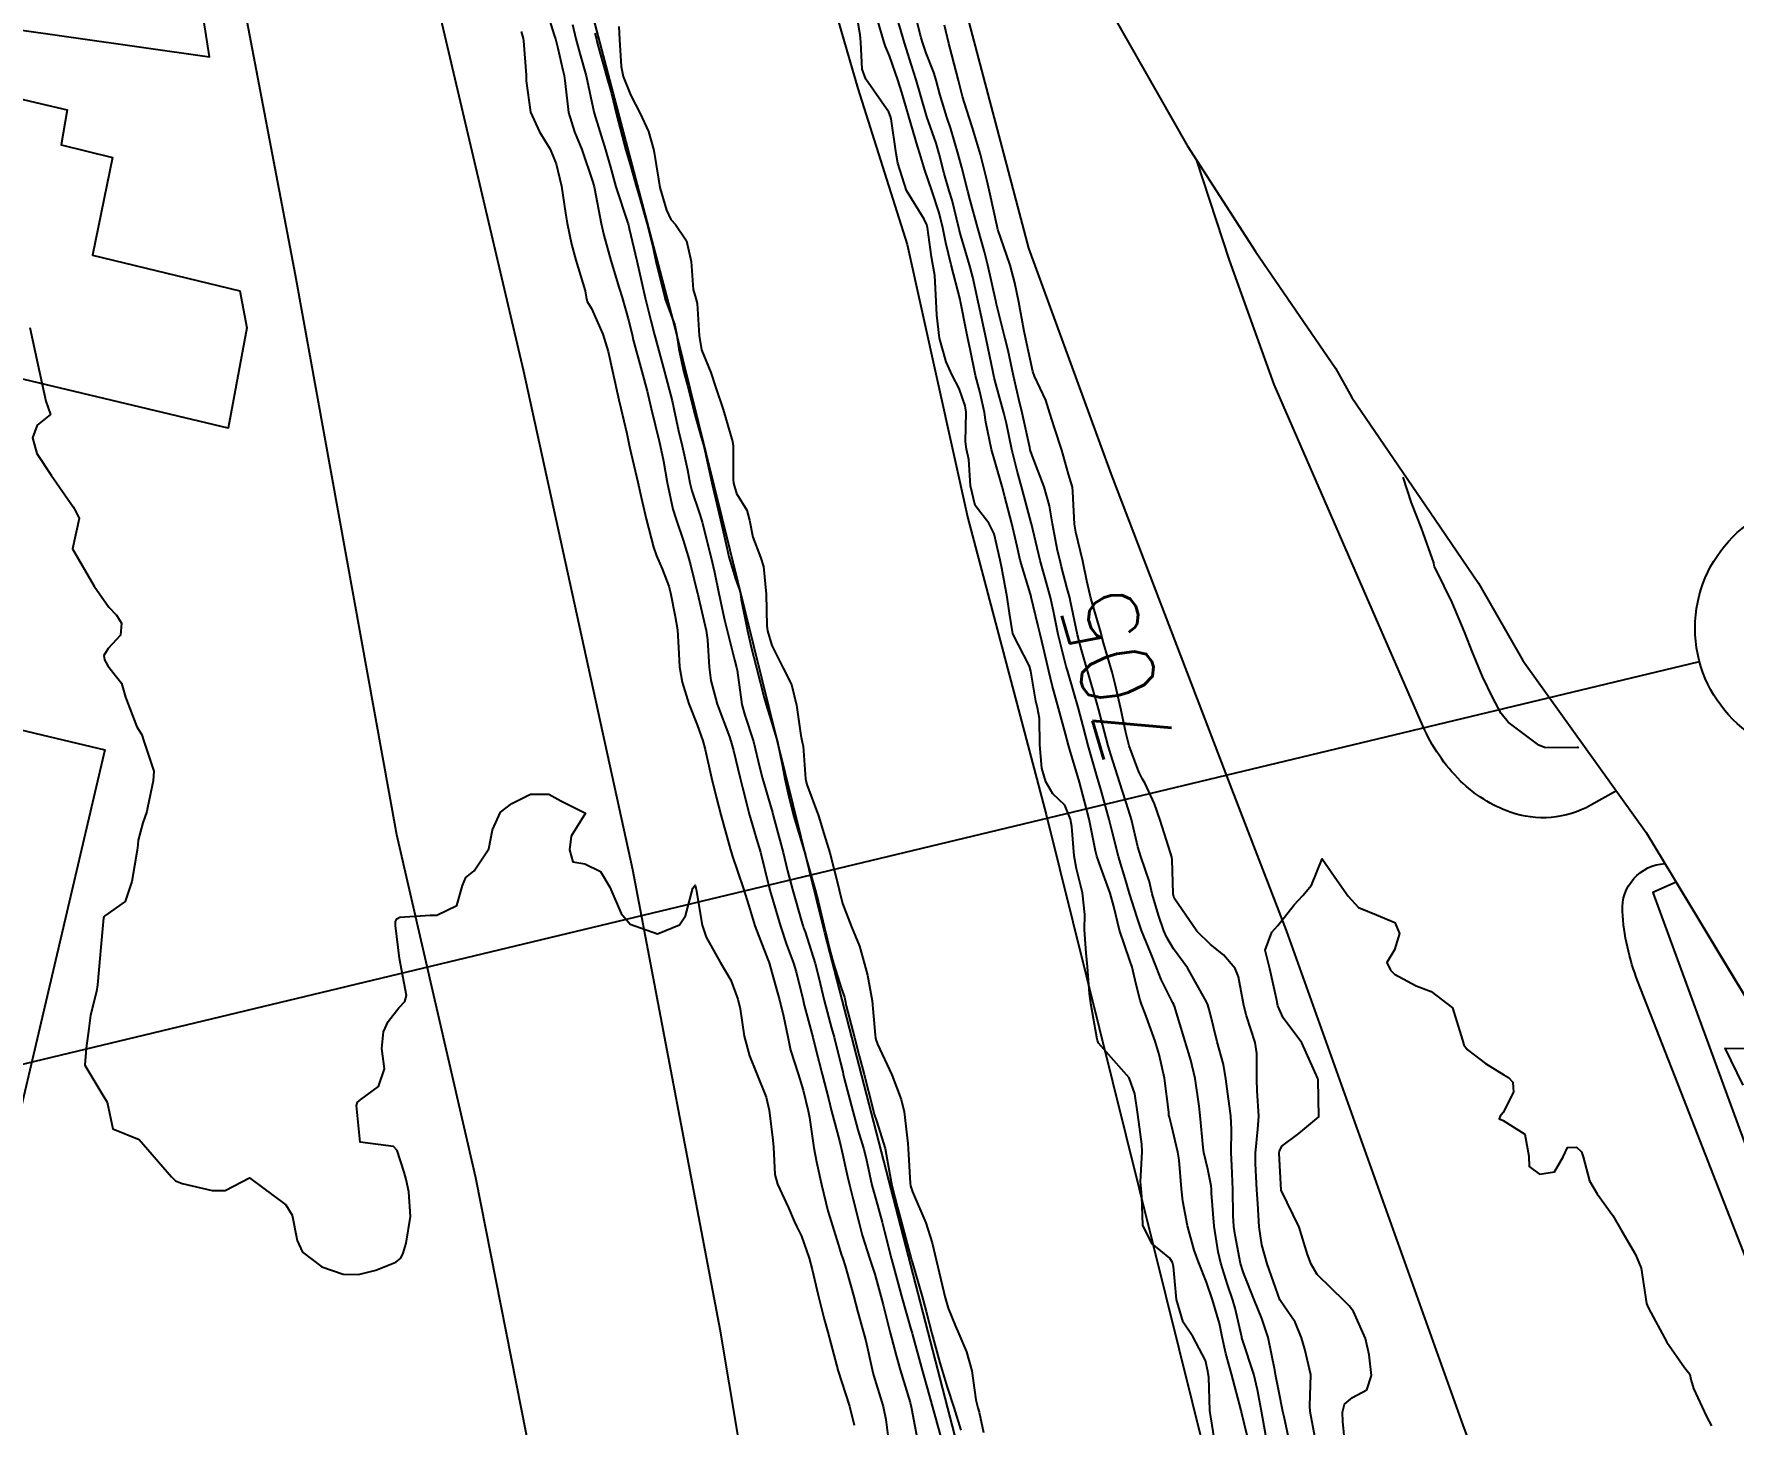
# Model space of a CAD drawing. Header units: metres. Extents: x 298520 to 308411, y 7433745 to 7450750.
# Drawn here: x 307742.2 to 307834.4, y 7434588.2 to 7434663.6 of the extents above; entities that cross this region are included whole.
import ezdxf
from ezdxf.enums import TextEntityAlignment as Align

# ---------------------------------------------------------------- set-up
doc = ezdxf.new("R2010")
doc.units = ezdxf.units.M
doc.header["$LTSCALE"] = 10
doc.linetypes.add('CONTINUO', pattern=[0])
for name, color, linetype in [('Area', 45, 'Continuous'), ('Cotas', 45, 'Continuous'), ('Curvas de Nivel 1m', 11, 'Continuous'), ('Curvas de Nivel 5m', 15, 'Continuous'), ('Edificações', 30, 'Continuous'), ('Hidrografia', 140, 'Continuous'), ('TEXTO', 45, 'Continuous'), ('Vias Primárias', 230, 'Continuous')]:
    doc.layers.add(name, color=color, linetype=linetype)
doc.styles.add('Style-STANDARD', font='STANDARD.shx')

msp = doc.modelspace()

# ---------------------------------------------------------------- linework, layer by layer
at = {"layer": 'Area'}
msp.add_polyline3d([(307799.3, 7434667.194, 706.009), (307804.767, 7434657.56, 706.069), (307808.474, 7434651.795, 705.889), (307812.828, 7434645.468, 705.589), (307813.71, 7434643.874, 705.739), (307818.237, 7434637.264, 705.548), (307820.586, 7434633.803, 705.799), (307822.991, 7434629.617, 705.859), (307829.685, 7434620.273, 705.959), (307835.851, 7434610.084, 705.909)], dxfattribs=at)
at = {"layer": 'Curvas de Nivel 1m', "flags": 128}
for points, elevation in [([(307769.866, 7434665.358), (307770.432, 7434663.544), (307770.493, 7434663.351), (307770.618, 7434662.842), (307770.894, 7434661.634), (307770.961, 7434661.345), (307771.029, 7434660.911), (307771.194, 7434659.341), (307771.527, 7434658.3), (307771.925, 7434657.329), (307772.527, 7434655.565), (307772.596, 7434655.319), (307772.619, 7434655.222), (307772.978, 7434653.315), (307773.122, 7434652.689), (307773.507, 7434651.31), (307773.955, 7434649.81), (307774.114, 7434649.303), (307774.441, 7434648.147), (307774.648, 7434647.298), (307774.718, 7434647.008), (307775.175, 7434645.292), (307775.462, 7434644.22), (307775.694, 7434643.287), (307776.13, 7434641.517), (307776.184, 7434641.282), (307776.35, 7434640.426), (307776.558, 7434639.277), (307776.872, 7434637.825), (307777.04, 7434637.269), (307777.421, 7434636.138), (307777.689, 7434635.259), (307777.82, 7434634.798), (307778.203, 7434633.251), (307778.214, 7434633.203), (307778.261, 7434633.02), (307778.665, 7434631.246), (307778.746, 7434630.734), (307778.835, 7434629.244), (307778.919, 7434628.53), (307779.266, 7434627.239), (307779.933, 7434625.465), (307780.02, 7434625.231), (307780.158, 7434624.719), (307780.523, 7434623.226), (307780.642, 7434622.721), (307781.023, 7434621.221), (307781.412, 7434619.908), (307781.614, 7434619.215), (307782.075, 7434617.373), (307782.104, 7434617.24), (307782.11, 7434617.209), (307782.128, 7434617.153), (307782.699, 7434615.2), (307783.035, 7434614.197), (307783.41, 7434613.189), (307783.555, 7434612.724), (307783.935, 7434611.181), (307783.999, 7434610.917), (307784.464, 7434609.175), (307784.629, 7434608.511), (307784.966, 7434607.17), (307785.321, 7434605.777), (307785.481, 7434605.164), (307785.907, 7434603.541), (307785.987, 7434603.242), (307786.006, 7434603.158), (307786.338, 7434601.604), (307786.444, 7434601.152), (307786.654, 7434600.365), (307786.949, 7434599.144), (307787.14, 7434598.435), (307787.56, 7434597.134), (307787.821, 7434596.306), (307788.154, 7434595.126), (307788.28, 7434594.643), (307788.666, 7434593.121), (307788.984, 7434591.905), (307789.199, 7434591.116), (307789.736, 7434589.341), (307789.803, 7434589.109), (307789.824, 7434589.018), (307790.181, 7434587.105)], 704), ([(307806.239, 7434587.433), (307805.999, 7434588.916), (307805.947, 7434590.73), (307805.914, 7434590.918), (307805.889, 7434591.043), (307805.77, 7434591.63), (307805.086, 7434592.927), (307804.566, 7434593.708), (307804.192, 7434594.936), (307804.036, 7434596.732), (307803.981, 7434596.939), (307803.835, 7434597.18), (307802.855, 7434597.967), (307802.37, 7434598.962), (307802.32, 7434600.52), (307802.271, 7434600.964), (307802.251, 7434601.329), (307802.337, 7434602.963), (307802.308, 7434603.365), (307802.095, 7434604.967), (307801.94, 7434606.101), (307801.619, 7434606.973), (307799.972, 7434608.853), (307799.912, 7434608.991), (307799.894, 7434609.071), (307799.551, 7434610.995), (307799.471, 7434611.532), (307799.363, 7434612.997), (307799.289, 7434613.739), (307799.21, 7434614.998), (307799.22, 7434615.834), (307799.089, 7434617), (307798.775, 7434618.314), (307798.639, 7434619.005), (307798.515, 7434620.608), (307798.452, 7434621.007), (307798.13, 7434621.764), (307797.487, 7434622.371), (307797.11, 7434623.025), (307796.883, 7434623.761), (307796.778, 7434625.031), (307796.757, 7434626.459), (307796.649, 7434627.033), (307796.564, 7434627.402), (307796.297, 7434629.039), (307796.217, 7434629.3), (307795.323, 7434631.049), (307795.135, 7434632.17), (307795.013, 7434633.052), (307794.714, 7434634.62), (307794.635, 7434635.056), (307794.304, 7434636.489), (307794.02, 7434637.064), (307793.265, 7434638.019), (307793.022, 7434639.08), (307792.927, 7434640.508), (307792.794, 7434641.084), (307792.748, 7434641.466), (307792.779, 7434643.084), (307792.732, 7434643.43), (307792.396, 7434644.374), (307792.023, 7434645.094), (307791.699, 7434645.812), (307791.336, 7434647.101), (307791.196, 7434648.352), (307791.153, 7434649.103), (307791.077, 7434650.501), (307790.976, 7434651.103), (307790.893, 7434651.51), (307790.689, 7434653.107), (307790.653, 7434653.257), (307790.507, 7434653.555), (307789.54, 7434655.12), (307789.075, 7434656.595), (307788.98, 7434657.126), (307788.704, 7434658.996), (307788.675, 7434659.129), (307788.577, 7434659.371), (307787.336, 7434661.149), (307787.144, 7434661.688), (307787.066, 7434663.153), (307787.026, 7434663.553), (307786.764, 7434665.158)], 701), ([(307809.042, 7434587.554), (307808.803, 7434588.879), (307808.595, 7434590.036), (307808.393, 7434590.884), (307807.782, 7434592.754), (307807.749, 7434592.857), (307807.738, 7434592.891), (307807.376, 7434594.474), (307807.256, 7434594.898), (307806.972, 7434595.746), (307806.597, 7434596.909), (307806.452, 7434597.524), (307806.239, 7434598.914), (307806.097, 7434600.699), (307806.094, 7434600.917), (307806.075, 7434601.108), (307805.894, 7434602.013), (307805.687, 7434602.922), (307805.646, 7434603.182), (307805.473, 7434604.925), (307805.425, 7434605.431), (307805.21, 7434606.927), (307804.974, 7434607.919), (307804.667, 7434608.933), (307804.08, 7434610.861), (307804.051, 7434610.94), (307804.004, 7434611.035), (307803.364, 7434612.298), (307803.109, 7434612.954), (307802.799, 7434613.727), (307802.292, 7434614.966), (307802.053, 7434615.668), (307801.653, 7434616.974), (307801.458, 7434617.597), (307801.049, 7434618.98), (307800.687, 7434620.412), (307800.541, 7434620.986), (307800.137, 7434622.425), (307799.98, 7434622.992), (307799.915, 7434623.222), (307799.409, 7434624.998), (307799.136, 7434626.042), (307798.88, 7434627.003), (307798.339, 7434628.881), (307798.297, 7434629.009), (307798.217, 7434629.281), (307797.767, 7434631.017), (307797.512, 7434632.278), (307797.351, 7434633.024), (307797.121, 7434633.877), (307796.802, 7434635.032), (307796.326, 7434637.026), (307796.313, 7434637.082), (307795.784, 7434639.045), (307795.564, 7434639.828), (307795.255, 7434641.051), (307794.967, 7434642.464), (307794.832, 7434643.056), (307794.399, 7434644.628), (307794.302, 7434644.961), (307794.277, 7434645.062), (307794.24, 7434645.228), (307793.863, 7434647.069), (307793.613, 7434648.241), (307793.43, 7434649.075), (307793.135, 7434650.411), (307792.966, 7434651.075), (307792.499, 7434652.672), (307792.409, 7434652.989), (307792.387, 7434653.082), (307792.017, 7434654.587), (307791.868, 7434655.09), (307791.596, 7434656.036), (307791.323, 7434657.098), (307791.147, 7434657.689), (307790.652, 7434659.109), (307790.577, 7434659.357), (307790.062, 7434661.115), (307789.816, 7434661.913), (307789.436, 7434663.122), (307788.921, 7434664.846)], 703), ([(307810.406, 7434586.863), (307810.03, 7434588.567), (307809.966, 7434588.868), (307809.749, 7434589.971), (307809.57, 7434590.872), (307809.529, 7434591.109), (307809.164, 7434592.876), (307808.818, 7434593.905), (307808.433, 7434594.884), (307807.825, 7434596.39), (307807.667, 7434596.892), (307807.371, 7434598.42), (307807.301, 7434598.898), (307807.265, 7434599.496), (307807.257, 7434600.899), (307807.198, 7434602.203), (307807.159, 7434602.901), (307807.172, 7434604.157), (307807.144, 7434604.902), (307807.023, 7434605.817), (307806.881, 7434606.906), (307806.749, 7434607.697), (307806.404, 7434608.914), (307805.997, 7434610.538), (307805.897, 7434610.921), (307805.832, 7434611.095), (307804.788, 7434612.932), (307804.033, 7434613.958), (307803.667, 7434614.574), (307803.513, 7434614.948), (307803.216, 7434615.792), (307802.88, 7434616.958), (307802.725, 7434617.606), (307802.267, 7434618.967), (307802.101, 7434619.495), (307801.746, 7434620.974), (307801.596, 7434621.508), (307801.12, 7434622.98), (307800.633, 7434624.51), (307800.491, 7434624.987), (307800.18, 7434626.154), (307799.963, 7434626.992), (307799.879, 7434627.31), (307799.393, 7434628.998), (307799.036, 7434630.196), (307798.827, 7434631.004), (307798.45, 7434632.819), (307798.403, 7434633.009), (307798.268, 7434633.509), (307797.959, 7434634.694), (307797.874, 7434635.016), (307797.74, 7434635.57), (307797.467, 7434637.023), (307797.303, 7434638.005), (307797.013, 7434639.03), (307796.358, 7434640.74), (307796.262, 7434641.041), (307796.236, 7434641.169), (307795.816, 7434643.046), (307795.641, 7434643.797), (307795.346, 7434645.051), (307795.054, 7434646.423), (307794.906, 7434647.055), (307794.451, 7434648.865), (307794.413, 7434649.021), (307794.405, 7434649.061), (307794.389, 7434649.125), (307793.96, 7434651.065), (307793.772, 7434651.785), (307793.417, 7434653.071), (307793.002, 7434654.592), (307792.875, 7434655.076), (307792.542, 7434656.367), (307792.354, 7434657.083), (307791.942, 7434658.465), (307791.74, 7434659.092), (307791.358, 7434660.332), (307791.156, 7434661.102), (307791.027, 7434661.523), (307790.617, 7434662.565), (307790.427, 7434663.112), (307790.344, 7434663.395), (307789.908, 7434665.117)], 704), ([(307771.411, 7434664.119), (307771.604, 7434663.335), (307771.821, 7434662.538), (307772.154, 7434661.327), (307772.574, 7434659.379), (307772.586, 7434659.32), (307772.588, 7434659.304), (307773.212, 7434657.313), (307773.475, 7434656.375), (307773.773, 7434655.307), (307774.404, 7434653.401), (307774.434, 7434653.301), (307774.5, 7434653.046), (307774.902, 7434651.296), (307775.031, 7434650.738), (307775.361, 7434649.291), (307775.674, 7434648.054), (307775.868, 7434647.286), (307776.403, 7434645.28), (307776.819, 7434643.705), (307776.923, 7434643.272), (307777.177, 7434642.074), (307777.367, 7434641.265), (307777.653, 7434639.951), (307777.785, 7434639.258), (307777.891, 7434638.819), (307778.316, 7434637.583), (307778.413, 7434637.249), (307778.453, 7434637.107), (307778.918, 7434635.244), (307779.118, 7434634.398), (307779.367, 7434633.239), (307779.675, 7434631.809), (307779.816, 7434631.234), (307780.219, 7434629.638), (307780.323, 7434629.229), (307780.35, 7434629.09), (307780.609, 7434627.226), (307780.764, 7434626.644), (307781.238, 7434625.219), (307781.591, 7434623.773), (307781.727, 7434623.214), (307782.129, 7434621.843), (307782.271, 7434621.354), (307782.31, 7434621.207), (307782.388, 7434620.937), (307782.855, 7434619.199), (307783.094, 7434618.206), (307783.358, 7434617.191), (307783.886, 7434615.342), (307783.933, 7434615.182), (307783.961, 7434615.1), (307784.04, 7434614.884), (307784.579, 7434613.174), (307784.787, 7434612.4), (307785.082, 7434611.169), (307785.477, 7434609.669), (307785.613, 7434609.164), (307785.959, 7434607.779), (307786.081, 7434607.285), (307786.111, 7434607.158), (307786.17, 7434606.937), (307786.629, 7434605.149), (307786.909, 7434604.141), (307787.205, 7434603.14), (307787.347, 7434602.587), (307787.668, 7434601.133), (307787.872, 7434600.373), (307788.222, 7434599.126), (307788.354, 7434598.619), (307788.733, 7434597.121), (307789.065, 7434595.867), (307789.274, 7434595.115), (307789.785, 7434593.322), (307789.847, 7434593.109), (307789.869, 7434593.022), (307790.403, 7434591.104), (307790.647, 7434590.203), (307790.951, 7434589.098), (307791.417, 7434587.392)], 703), ([(307772.626, 7434663.648), (307772.714, 7434663.319), (307772.748, 7434663.192), (307773.269, 7434661.313), (307773.527, 7434660.372), (307773.79, 7434659.308), (307774.221, 7434657.639), (307774.318, 7434657.302), (307774.541, 7434656.525), (307774.898, 7434655.296), (307775.055, 7434654.757), (307775.474, 7434653.29), (307775.79, 7434651.986), (307775.946, 7434651.285), (307776.426, 7434649.308), (307776.431, 7434649.28), (307776.452, 7434649.221), (307776.975, 7434647.809), (307777.076, 7434647.27), (307777.187, 7434646.503), (307777.466, 7434645.264), (307777.658, 7434644.523), (307777.981, 7434643.256), (307778.063, 7434642.938), (307778.369, 7434641.862), (307778.552, 7434641.248), (307778.608, 7434640.999), (307778.972, 7434639.244), (307779.171, 7434638.395), (307779.449, 7434637.239), (307779.787, 7434635.739), (307779.909, 7434635.234), (307780.271, 7434634.033), (307780.488, 7434633.449), (307780.528, 7434633.227), (307780.564, 7434632.923), (307780.917, 7434631.223), (307781.119, 7434630.332), (307781.399, 7434629.218), (307781.826, 7434627.585), (307781.927, 7434627.213), (307782.181, 7434626.384), (307782.541, 7434625.204), (307782.819, 7434623.87), (307782.939, 7434623.198), (307783.153, 7434622.215), (307783.419, 7434621.191), (307783.992, 7434619.284), (307784.021, 7434619.181), (307784.037, 7434619.125), (307784.09, 7434618.933), (307784.59, 7434617.175), (307784.76, 7434616.476), (307785.068, 7434615.17), (307785.423, 7434613.772), (307785.589, 7434613.164), (307786.009, 7434611.798), (307786.181, 7434611.334), (307786.222, 7434611.157), (307786.277, 7434610.878), (307786.731, 7434609.149), (307786.984, 7434608.166), (307787.242, 7434607.141), (307787.693, 7434605.367), (307787.753, 7434605.133), (307787.791, 7434605.002), (307787.918, 7434604.626), (307788.388, 7434603.125), (307788.503, 7434602.518), (307788.755, 7434601.121), (307789.055, 7434599.928), (307789.279, 7434599.116), (307789.805, 7434597.139), (307789.811, 7434597.11), (307789.832, 7434597.042), (307790.394, 7434595.104), (307790.606, 7434594.291), (307790.916, 7434593.099), (307791.359, 7434591.502), (307791.476, 7434591.093), (307791.749, 7434590.188), (307792.118, 7434589.084), (307792.488, 7434587.846)], 702), ([(307773.925, 7434664.012), (307773.965, 7434663.307), (307774.068, 7434661.846), (307774.176, 7434661.304), (307774.587, 7434660.264), (307775.088, 7434659.295), (307775.536, 7434658.317), (307775.835, 7434657.287), (307776.079, 7434655.735), (307776.161, 7434655.284), (307776.511, 7434654.042), (307776.762, 7434653.533), (307777.015, 7434653.272), (307777.612, 7434652.381), (307777.858, 7434651.259), (307777.972, 7434649.745), (307778.119, 7434649.255), (307778.177, 7434648.981), (307778.296, 7434647.252), (307778.421, 7434646.47), (307778.922, 7434645.245), (307779.185, 7434644.452), (307779.599, 7434643.238), (307780.099, 7434641.499), (307780.132, 7434641.232), (307780.13, 7434639.438), (307780.153, 7434639.232), (307780.327, 7434638.67), (307780.873, 7434637.776), (307781.029, 7434637.219), (307781.206, 7434636.309), (307781.629, 7434635.21), (307781.78, 7434634.71), (307781.927, 7434633.213), (307781.966, 7434631.493), (307782.004, 7434631.212), (307782.231, 7434630.423), (307782.854, 7434629.2), (307783.31, 7434628.3), (307783.581, 7434627.189), (307783.808, 7434625.545), (307783.89, 7434625.184), (307783.933, 7434624.955), (307784.07, 7434623.181), (307784.078, 7434623.117), (307784.14, 7434622.884), (307784.768, 7434621.174), (307785.065, 7434620.214), (307785.382, 7434619.167), (307785.844, 7434617.394), (307785.894, 7434617.162), (307786.062, 7434616.425), (307786.563, 7434615.152), (307786.999, 7434614.112), (307787.27, 7434613.141), (307787.422, 7434612.544), (307787.681, 7434611.135), (307787.835, 7434609.272), (307787.859, 7434609.132), (307787.884, 7434609.043), (307787.969, 7434608.785), (307788.751, 7434607.122), (307789.26, 7434605.79), (307789.422, 7434605.115), (307789.61, 7434603.409), (307789.632, 7434603.113), (307789.745, 7434601.251), (307789.764, 7434601.111), (307789.878, 7434600.783), (307790.601, 7434599.103), (307790.931, 7434598.011), (307791.155, 7434597.097), (307791.571, 7434595.328), (307791.621, 7434595.092), (307791.797, 7434594.464), (307792.196, 7434593.493), (307792.38, 7434593.081), (307792.804, 7434592.106), (307793.085, 7434591.07), (307793.306, 7434589.5), (307793.42, 7434589.065), (307793.483, 7434588.816), (307793.719, 7434587.713)], 701), ([(307808.193, 7434586.885), (307807.732, 7434588.822), (307807.719, 7434588.876), (307807.711, 7434588.913), (307807.179, 7434590.899), (307806.869, 7434591.999), (307806.677, 7434592.907), (307806.521, 7434593.64), (307806.153, 7434594.915), (307805.817, 7434595.869), (307805.403, 7434596.924), (307805.153, 7434597.614), (307804.795, 7434598.931), (307804.536, 7434600.27), (307804.463, 7434600.934), (307804.333, 7434602.501), (307804.26, 7434602.936), (307803.918, 7434604.404), (307803.808, 7434604.828), (307803.788, 7434604.942), (307803.773, 7434605.095), (307803.544, 7434606.946), (307803.255, 7434608.239), (307803.032, 7434608.954), (307802.497, 7434610.461), (307802.3, 7434610.966), (307802.226, 7434611.188), (307802.014, 7434612.037), (307801.786, 7434612.972), (307801.668, 7434613.332), (307801.111, 7434614.979), (307800.792, 7434616.253), (307800.592, 7434616.985), (307800.087, 7434618.382), (307799.871, 7434618.992), (307799.806, 7434619.284), (307799.454, 7434620.997), (307799.23, 7434621.901), (307798.927, 7434623.002), (307798.407, 7434624.761), (307798.336, 7434625.008), (307798.172, 7434625.635), (307797.786, 7434627.016), (307797.448, 7434628.264), (307797.276, 7434629.024), (307796.978, 7434630.283), (307796.792, 7434631.032), (307796.69, 7434631.476), (307796.314, 7434633.039), (307796.303, 7434633.079), (307796.265, 7434633.203), (307795.719, 7434635.046), (307795.544, 7434635.798), (307795.267, 7434637.05), (307794.887, 7434638.495), (307794.731, 7434639.056), (307794.352, 7434640.364), (307794.152, 7434641.063), (307793.855, 7434642.545), (307793.774, 7434643.069), (307793.518, 7434644.197), (307793.294, 7434645.077), (307792.994, 7434646.512), (307792.875, 7434647.083), (307792.802, 7434647.45), (307792.478, 7434649.09), (307792.455, 7434649.205), (307791.966, 7434651.088), (307791.676, 7434652.274), (307791.518, 7434653.095), (307791.317, 7434653.904), (307790.91, 7434655.104), (307790.54, 7434656.216), (307790.272, 7434657.113), (307790.149, 7434657.522), (307789.675, 7434659.119), (307789.29, 7434660.425), (307789.082, 7434661.125), (307788.616, 7434662.428), (307788.409, 7434662.921), (307788.336, 7434663.134), (307787.948, 7434664.452)], 702), ([(307741.979, 7434647.687), (307742.403, 7434645.68), (307742.841, 7434643.675), (307743.094, 7434642.954), (307742.37, 7434642.372), (307742.112, 7434641.684), (307742.35, 7434640.846), (307743.12, 7434639.672), (307744.316, 7434637.956), (307744.486, 7434637.658), (307744.641, 7434637.323), (307744.283, 7434635.66), (307745.465, 7434633.648), (307746.252, 7434632.512), (307746.68, 7434632.066), (307746.952, 7434631.629), (307746.883, 7434630.981), (307746.222, 7434630.269), (307745.979, 7434629.88), (307746.023, 7434629.642), (307746.21, 7434629.313), (307746.951, 7434628.379), (307747.167, 7434627.625), (307747.77, 7434626.015), (307748.028, 7434625.612), (307748.069, 7434625.518), (307748.159, 7434625.228), (307748.696, 7434623.604), (307748.66, 7434623.082), (307748.355, 7434621.608), (307748.316, 7434621.412), (307748.111, 7434620.807), (307747.852, 7434619.858), (307747.833, 7434619.614), (307747.795, 7434619.319), (307747.511, 7434617.618), (307747.149, 7434616.531), (307746.045, 7434615.764), (307745.985, 7434615.699), (307745.973, 7434615.641), (307745.804, 7434613.863), (307745.78, 7434613.642), (307745.635, 7434612.015), (307745.581, 7434611.644), (307745.264, 7434610.367), (307745.166, 7434609.648), (307745.032, 7434608.579), (307744.951, 7434607.65), (307745.929, 7434606.032), (307746.173, 7434605.636), (307746.48, 7434604.203), (307747.903, 7434603.61), (307749.658, 7434601.592), (307749.88, 7434601.384), (307750.232, 7434601.23), (307751.872, 7434600.845), (307752.574, 7434600.852), (307753.883, 7434601.54), (307755.861, 7434600.075), (307756.213, 7434599.515), (307756.476, 7434598.147), (307756.773, 7434597.506), (307757.821, 7434596.701), (307758.978, 7434596.316), (307759.815, 7434596.296), (307760.75, 7434596.53), (307761.825, 7434596.954), (307762.102, 7434597.173), (307762.227, 7434597.444), (307762.386, 7434597.989), (307762.623, 7434599.438), (307762.53, 7434600.783), (307762.393, 7434601.442), (307762.287, 7434601.844), (307761.899, 7434603.016), (307761.699, 7434603.241), (307759.903, 7434603.47), (307759.697, 7434605.472), (307759.755, 7434605.642), (307759.928, 7434605.789), (307760.893, 7434606.501), (307761.217, 7434607.451), (307761.071, 7434608.56), (307761.154, 7434609.452), (307761.408, 7434610.022), (307761.993, 7434610.77), (307762.321, 7434611.114), (307762.414, 7434611.436), (307762.023, 7434613.44), (307761.822, 7434615.224), (307761.821, 7434615.443), (307761.893, 7434615.595), (307762.047, 7434615.686), (307763.688, 7434615.784), (307764.048, 7434615.792), (307765.15, 7434616.316), (307765.457, 7434617.406), (307765.638, 7434617.844), (307766.081, 7434618.198), (307766.883, 7434619.388), (307767.074, 7434620.42), (307767.515, 7434621.379), (307768.128, 7434621.848), (307769.133, 7434622.36), (307770.133, 7434622.349), (307770.778, 7434621.989), (307772.123, 7434621.32), (307771.353, 7434620.082), (307771.262, 7434619.332), (307771.444, 7434618.687), (307772.085, 7434618.576), (307772.933, 7434618.169), (307773.439, 7434617.31), (307774.052, 7434615.882), (307774.545, 7434615.295), (307776.038, 7434614.779), (307777.217, 7434615.262), (307777.546, 7434615.762), (307777.95, 7434617.252), (307778.075, 7434617.417), (307778.12, 7434617.25), (307778.131, 7434617.19), (307778.456, 7434615.246), (307778.674, 7434614.606), (307779.44, 7434613.236), (307780.013, 7434612.269), (307780.399, 7434611.226), (307780.513, 7434610.707), (307780.735, 7434609.222), (307781.025, 7434608.157), (307781.408, 7434607.215), (307781.934, 7434605.922), (307782.085, 7434605.208), (307782.29, 7434603.587), (307782.318, 7434603.204), (307782.405, 7434601.719), (307782.54, 7434601.2), (307783.149, 7434599.905), (307783.442, 7434599.186), (307783.577, 7434598.911), (307783.845, 7434598.381), (307784.267, 7434597.176), (307784.427, 7434596.571), (307784.745, 7434595.171), (307785.085, 7434593.872), (307785.284, 7434593.165), (307785.765, 7434591.326), (307785.795, 7434591.191), (307785.802, 7434591.159), (307785.824, 7434591.097), (307786.457, 7434589.149), (307786.699, 7434588.121)], 706), ([(307826.003, 7434624.93), (307825.982, 7434624.866), (307824.166, 7434624.896), (307823.855, 7434625.017), (307822.186, 7434626.263), (307821.823, 7434626.734), (307821.355, 7434627.585), (307820.798, 7434628.744), (307820.233, 7434630.092), (307819.987, 7434630.753), (307819.832, 7434631.169), (307819.148, 7434632.761), (307818.28, 7434634.524), (307818.204, 7434634.693), (307818.183, 7434634.771), (307818.152, 7434634.905), (307817.483, 7434636.782), (307816.949, 7434638.168), (307816.503, 7434639.56)], 706), ([(307813.363, 7434586.825), (307813.216, 7434588.316), (307813.201, 7434588.828), (307813.31, 7434589.256), (307813.745, 7434589.622), (307814.524, 7434590.04), (307814.786, 7434590.81), (307814.649, 7434591.936), (307814.45, 7434592.813), (307813.798, 7434594.286), (307813.571, 7434594.594), (307813.328, 7434594.827), (307811.825, 7434596.291), (307811.496, 7434596.853), (307811.311, 7434597.382), (307810.855, 7434598.86), (307809.883, 7434600.87), (307809.769, 7434602.871), (307809.782, 7434602.993), (307809.907, 7434603.262), (307810.826, 7434603.949), (307811.923, 7434604.85), (307811.885, 7434606.851), (307811.874, 7434606.931), (307810.991, 7434608.86), (307809.993, 7434610.215), (307809.7, 7434610.873), (307809.621, 7434611.26), (307809.258, 7434612.878), (307809.013, 7434613.9), (307809.37, 7434614.877), (307809.699, 7434615.223), (307810.055, 7434615.69), (307810.584, 7434616.346), (307811.054, 7434616.86), (307811.513, 7434617.421), (307812.093, 7434618.85), (307812.923, 7434617.679), (307813.507, 7434616.828), (307814.064, 7434616.216), (307815.058, 7434615.81), (307816.052, 7434615.394), (307816.294, 7434614.796), (307816.034, 7434613.912), (307815.602, 7434613.229), (307815.815, 7434612.802), (307816.021, 7434612.583), (307817.194, 7434611.961), (307818.012, 7434611.652), (307819.176, 7434610.758), (307819.713, 7434609.017), (307819.795, 7434608.752), (307819.971, 7434608.51), (307820.963, 7434607.74), (307821.957, 7434607.124), (307822.219, 7434606.99), (307822.456, 7434606.722), (307822.478, 7434606.189), (307821.928, 7434605.082), (307821.767, 7434604.889), (307821.701, 7434604.732), (307821.922, 7434604.642), (307823.107, 7434603.904), (307823.323, 7434602.709), (307823.338, 7434602.149), (307823.893, 7434601.743), (307824.713, 7434601.873), (307825.186, 7434602.687), (307825.414, 7434603.179), (307825.908, 7434603.196), (307826.177, 7434602.948), (307826.271, 7434602.674), (307826.601, 7434601.38), (307827.018, 7434600.663), (307827.866, 7434599.503), (307828.362, 7434598.645), (307829.099, 7434597.379), (307829.42, 7434596.634), (307829.708, 7434594.728), (307829.733, 7434594.631), (307829.801, 7434594.472), (307830.807, 7434592.62), (307831.769, 7434591.251), (307832.053, 7434590.893), (307832.115, 7434590.605), (307832.255, 7434590.103), (307832.963, 7434588.592), (307833.222, 7434588.082)], 706), ([(307834.939, 7434606.57), (307833.973, 7434608.58), (307835.973, 7434608.56)], 706)]:
    msp.add_lwpolyline(points, dxfattribs=dict(at, elevation=elevation))
at = {"layer": 'Curvas de Nivel 5m', "elevation": 705, "flags": 128}
for points in [[(307768.627, 7434663.743), (307768.739, 7434663.369), (307768.762, 7434663.228), (307768.905, 7434661.367), (307768.911, 7434661.054), (307769.139, 7434659.364), (307769.624, 7434658.298), (307770.212, 7434657.353), (307770.541, 7434656.562), (307770.826, 7434655.345), (307771.044, 7434653.878), (307771.128, 7434653.341), (307771.364, 7434652.209), (307771.604, 7434651.333), (307772.115, 7434649.668), (307772.166, 7434649.324), (307772.215, 7434649.088), (307772.447, 7434648.703), (307773.069, 7434647.314), (307773.349, 7434646.38), (307773.592, 7434645.308), (307773.935, 7434643.757), (307774.04, 7434643.303), (307774.369, 7434641.931), (307774.5, 7434641.299), (307774.534, 7434641.125), (307774.956, 7434639.294), (307775.152, 7434638.465), (307775.423, 7434637.289), (307775.817, 7434635.758), (307775.973, 7434635.283), (307776.276, 7434634.575), (307776.644, 7434633.652), (307776.743, 7434633.273), (307776.982, 7434632), (307777.111, 7434631.267), (307777.178, 7434630.317), (307777.226, 7434629.265), (307777.372, 7434628.43), (307777.737, 7434627.257), (307778.176, 7434626.111), (307778.486, 7434625.247), (307778.619, 7434624.785), (307778.962, 7434623.242), (307779.227, 7434622.144), (307779.469, 7434621.237), (307779.99, 7434619.336), (307780.025, 7434619.231), (307780.091, 7434619.035), (307780.704, 7434617.224), (307780.986, 7434616.293), (307781.321, 7434615.217), (307782.025, 7434613.387), (307782.072, 7434613.258), (307782.089, 7434613.209), (307782.508, 7434611.702), (307782.645, 7434611.2), (307782.874, 7434610.312), (307783.096, 7434609.193), (307783.248, 7434608.473), (307783.669, 7434607.184), (307783.94, 7434606.3), (307784.213, 7434605.177), (307784.278, 7434604.818), (307784.515, 7434603.174), (307784.663, 7434602.405), (307784.938, 7434601.169), (307785.284, 7434599.743), (307785.451, 7434599.164), (307785.841, 7434597.946), (307786.025, 7434597.347), (307786.085, 7434597.156), (307786.21, 7434596.772), (307786.663, 7434595.147), (307786.902, 7434594.252), (307787.216, 7434593.139), (307787.329, 7434592.687), (307787.675, 7434591.131), (307787.758, 7434590.833), (307788.277, 7434589.125), (307788.416, 7434588.433), (307788.584, 7434587.121)], [(307811.719, 7434587.417), (307811.447, 7434588.853), (307811.431, 7434589.159), (307811.482, 7434590.853), (307811.161, 7434592.24), (307810.974, 7434592.858), (307810.629, 7434593.699), (307809.831, 7434594.87), (307809.804, 7434594.915), (307809.107, 7434596.877), (307808.828, 7434597.895), (307808.679, 7434598.882), (307808.602, 7434600.153), (307808.561, 7434600.883), (307808.482, 7434602.299), (307808.485, 7434602.884), (307808.616, 7434604.183), (307808.667, 7434604.883), (307808.571, 7434606.256), (307808.549, 7434606.884), (307808.563, 7434608.288), (307808.459, 7434608.885), (307807.994, 7434610.323), (307807.844, 7434610.892), (307807.564, 7434612.442), (307807.387, 7434612.9), (307806.753, 7434613.632), (307806.036, 7434614.205), (307805.301, 7434614.927), (307804.07, 7434616.714), (307804.015, 7434616.941), (307803.965, 7434618.816), (307803.945, 7434618.942), (307803.863, 7434619.177), (307803.308, 7434620.952), (307803.008, 7434621.833), (307802.478, 7434622.965), (307802.356, 7434623.178), (307802.149, 7434623.572), (307801.632, 7434624.975), (307801.452, 7434625.699), (307801.182, 7434626.98), (307800.864, 7434628.326), (307800.702, 7434628.985), (307800.237, 7434630.576), (307800.126, 7434630.991), (307800.085, 7434631.151), (307799.555, 7434632.997), (307799.334, 7434633.938), (307799.118, 7434635.002), (307798.733, 7434636.579), (307798.661, 7434637.007), (307798.578, 7434638.76), (307798.547, 7434639.008), (307798.344, 7434639.718), (307797.967, 7434641.016), (307797.579, 7434642.226), (307797.33, 7434643.026), (307797.103, 7434643.742), (307796.488, 7434645.039), (307796.407, 7434645.284), (307796.022, 7434647.044), (307795.918, 7434647.566), (307795.64, 7434649.048), (307795.42, 7434650.099), (307795.173, 7434651.053), (307794.502, 7434652.996), (307794.481, 7434653.06), (307794.475, 7434653.088), (307794.039, 7434655.065), (307793.903, 7434655.696), (307793.563, 7434657.07), (307793.126, 7434658.516), (307792.948, 7434659.076), (307792.59, 7434660.218), (307792.358, 7434661.084), (307791.996, 7434662.468), (307791.842, 7434663.092), (307791.615, 7434664.077)]]:
    msp.add_lwpolyline(points, dxfattribs=at)
at = {"layer": 'Edificações'}
for points in [[(307639.525, 7434667.479), (307644.512, 7434655.712), (307726.499, 7434690.037), (307728.294, 7434685.959), (307720.446, 7434682.461), (307722.314, 7434666.554), (307751.721, 7434662.368), (307749.529, 7434676.42), (307746.516, 7434692.702), (307746.236, 7434693.625), (307746.916, 7434693.852), (307745.152, 7434697.804), (307745.833, 7434698.131), (307743.073, 7434710.533)], [(307729.356, 7434647.784), (307732.717, 7434662.129), (307744.005, 7434659.494), (307743.678, 7434657.593), (307746.456, 7434656.905), (307745.368, 7434651.599), (307753.368, 7434649.668), (307753.748, 7434647.658), (307752.741, 7434642.216)]]:
    msp.add_lwpolyline(points, close=True, dxfattribs=at)
msp.add_lwpolyline([(307716.488, 7434631.806), (307746.042, 7434624.767), (307737.613, 7434588.841)], dxfattribs=at)
at = {"layer": 'Edificações', "elevation": 705.945}
msp.add_lwpolyline([(307831.308, 7434617.591), (307830.036, 7434617.017), (307834.664, 7434604.44), (307839.891, 7434590.363), (307844.124, 7434577.195), (307846.128, 7434571.289), (307846.503, 7434570.094), (307847.198, 7434570.326), (307849.908, 7434563.051), (307863.549, 7434568.271), (307861.647, 7434570.945), (307861.25, 7434571.502), (307858.325, 7434576.096), (307856.847, 7434578.419), (307855.15, 7434581.535), (307853.026, 7434584.949), (307850.751, 7434588.224), (307846.408, 7434594.856), (307842.383, 7434601.002), (307841.082, 7434602.761), (307837.498, 7434607.603), (307835.851, 7434610.084), (307833.815, 7434613.448), (307832.176, 7434616.157)], close=True, dxfattribs=at)
at = {"layer": 'Hidrografia'}
msp.add_lwpolyline([(307824.152, 7434444.558), (307821.52, 7434467.849), (307818.78, 7434482.967), (307813.592, 7434505.864), (307807.369, 7434529.209), (307802.7, 7434547.996), (307793.371, 7434582.89), (307785.119, 7434614.835), (307776.981, 7434647.74), (307768.604, 7434679.533), (307761.18, 7434709.653), (307750.134, 7434752.388), (307743.961, 7434778.761)], dxfattribs=at)
at = {"layer": 'Hidrografia', "elevation": 702.509}
msp.add_lwpolyline([(307769.624, 7434728.49), (307772.082, 7434717.664), (307779.926, 7434687.192), (307785.515, 7434665.446), (307786.903, 7434660.641), (307789.58, 7434652.181), (307792.864, 7434637.336), (307797.129, 7434621.261), (307805.768, 7434586.452), (307810.274, 7434569.045), (307812.83, 7434559.002), (307819.646, 7434532.954), (307825.609, 7434510.015), (307828.047, 7434500.878), (307829.995, 7434492.891), (307832.672, 7434477.864), (307834.071, 7434471.342), (307835.104, 7434463.384)], dxfattribs=at)
at = {"layer": 'TEXTO', "linetype": 'CONTINUO'}
msp.add_polyline3d([(307643.649, 7434584.19, 0), (307832.573, 7434629.56, 0)], dxfattribs=at)
msp.add_circle((307839.336, 7434631.366), 7, dxfattribs=at)
at = {"layer": 'Vias Primárias'}
msp.add_lwpolyline([(307724.802, 7434581.5, -0.014675), (307742.827, 7434576.811, 0.019531), (307751.082, 7434574.748, 0.025931), (307755.719, 7434574.029, 0.126666), (307761.077, 7434574.838, 0.131088), (307767.252, 7434579.656, 0.182448), (307769.191, 7434586.237), (307766.173, 7434601.546), (307761.894, 7434620.152), (307756.396, 7434650.519), (307752.883, 7434668.94), (307749.955, 7434684.659), (307747.207, 7434698.903), (307744.819, 7434709.861, 0.053982), (307744.138, 7434711.899, 0.228047), (307742.022, 7434713.652, 0.157219)], format="xyb", dxfattribs=at)
at = {"layer": 'Vias Primárias', "elevation": 702.509}
msp.add_lwpolyline([(307790.043, 7434675.156), (307796.173, 7434651.975), (307800.649, 7434639.71), (307807.097, 7434622.873), (307810.139, 7434614.967), (307819.731, 7434588.117), (307828.152, 7434565.565), (307831.936, 7434555.276), (307824.305, 7434554.961), (307820.471, 7434555.174), (307810.671, 7434556.876), (307796.702, 7434559.71), (307791.856, 7434561.093), (307789.14, 7434562.317), (307786.69, 7434564.498), (307784.932, 7434566.466), (307784.24, 7434567.423), (307781.843, 7434578.984), (307779.444, 7434593.214), (307774.701, 7434618.258), (307768.786, 7434645.283), (307762.178, 7434673.417)], dxfattribs=at)
at = {"layer": 'Vias Primárias'}
for points, elevation in [([(307828.068, 7434622.53), (307826.675, 7434621.753, -0.215444), (307822.302, 7434621.385, -0.110179), (307819.616, 7434623.069, -0.095729), (307817.561, 7434626.068), (307809.493, 7434644.588), (307807.066, 7434651.331), (307805.292, 7434656.743)], 705.934), ([(307864.584, 7434566.818), (307851.875, 7434561.955, -0.07596), (307849.472, 7434561.433, -0.38842), (307848.113, 7434562.529), (307839.22, 7434586.636), (307831.589, 7434606.185), (307829.233, 7434612.198, -0.078852), (307828.397, 7434616.007, -0.415577), (307830.704, 7434618.59, -1.06185)], 706.398)]:
    msp.add_lwpolyline(points, format="xyb", dxfattribs=dict(at, elevation=elevation))

# ---------------------------------------------------------------- texts
at = {"layer": 'Cotas', "style": 'Style-STANDARD'}
msp.add_text('705', height=4, rotation=106.29144, dxfattribs=at).set_placement((307800.989, 7434628.848, 705), align=Align.MIDDLE_CENTER)

doc.saveas('drawing.dxf')
